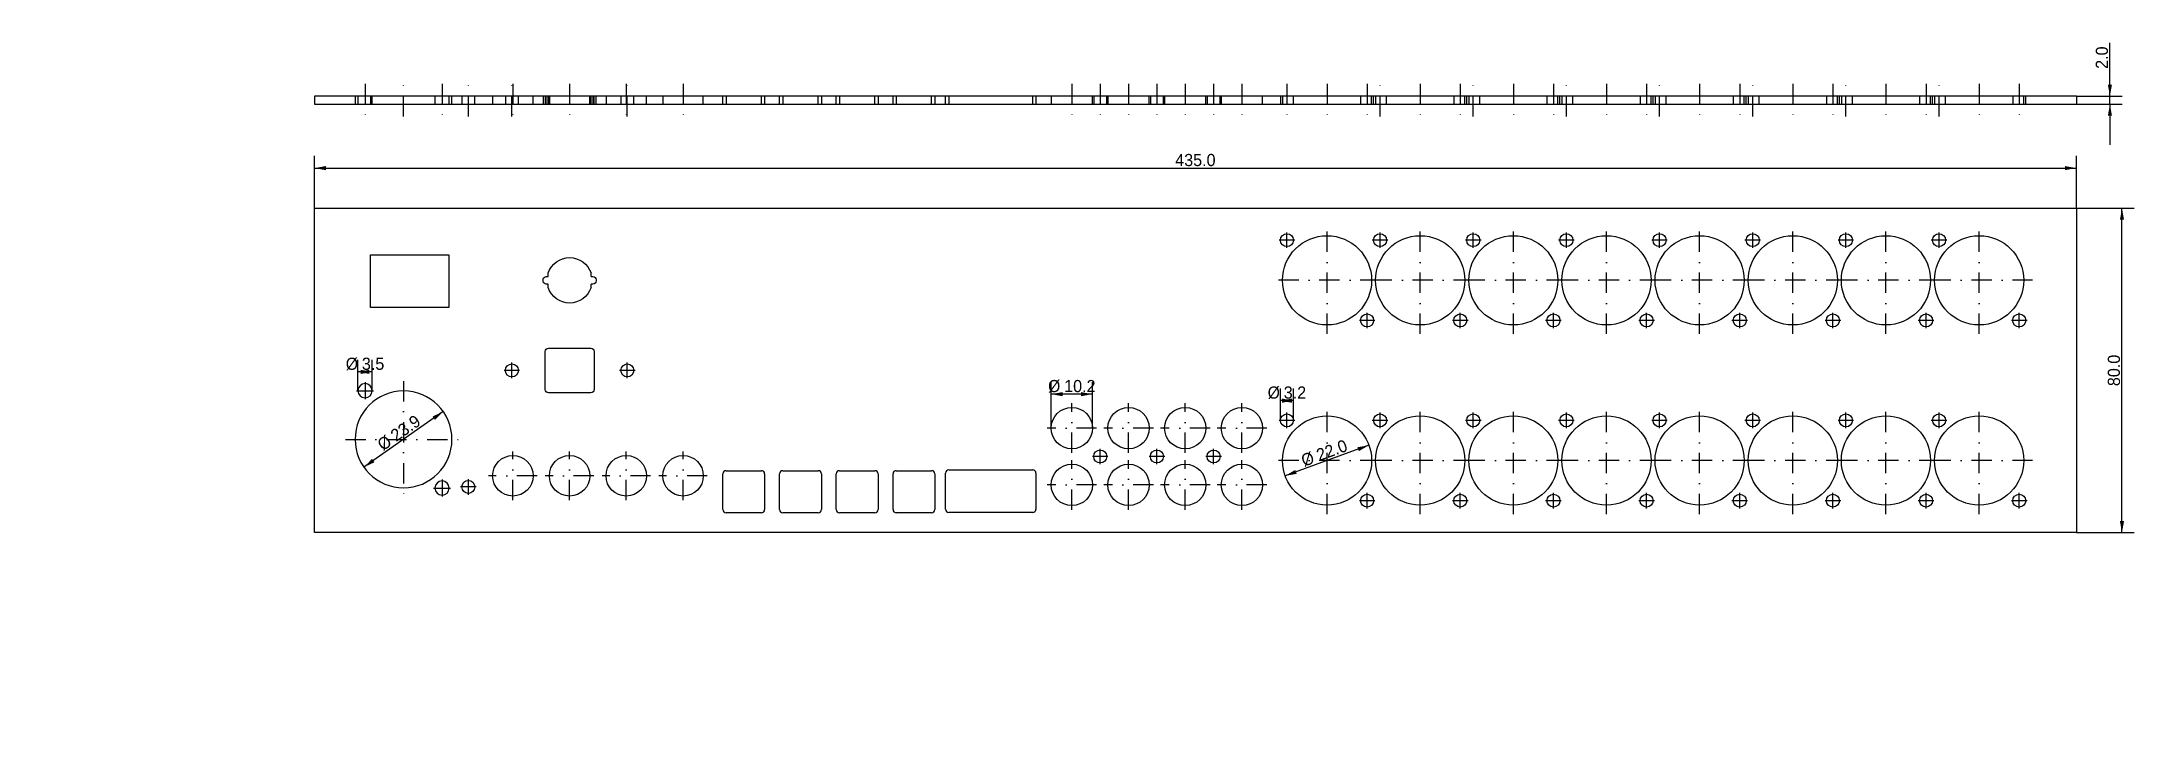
# Paper-space layout 'Blatt1' of a CAD drawing. Header units: millimetres. Extents: x 0 to 517, y 0 to 167.
import ezdxf
from ezdxf.enums import TextEntityAlignment as Align

# ---------------------------------------------------------------- set-up
doc = ezdxf.new("R2010")
doc.units = ezdxf.units.MM
doc.linetypes.add('DIVIDE', pattern=[10, 5, -2.5, 0, -2.5])
doc.linetypes.add('HIDDEN', pattern=[10, 6.667, -3.333])
doc.layers.add('Zeichnung', color=7, linetype='Continuous')
doc.styles.add('VERO0-Century Gothic', font='GOTHIC.TTF')
doc.dimstyles.new('Vero Software', dxfattribs={"dimtxt": 3, "dimasz": 2.835641, "dimexe": 1.25, "dimexo": 3, "dimgap": 0.5, "dimtad": 1, "dimzin": 0, "dimdsep": 46, "dimtxsty": 'VERO0-Century Gothic', "dimblk1": 'ArrowheadClosed', "dimblk2": 'ArrowheadClosed', "dimsah": 1, "dimcen": 0, "dimclrt": 7, "dimaunit": 1, "dimazin": 0, "dimtfac": 0.8, "dimtdec": 3, "dimtmove": 0, "dimatfit": 3, "dimfxl": 1, "dimtolj": 1, "dimarcsym": 0})

# ---------------------------------------------------------------- blocks, each defined once
blk = doc.blocks.new('ArrowheadClosed')
at = {"color": 0}
blk.add_solid([(0, 0), (-1, 0.18), (-1, -0.18)], dxfattribs=at)
blk = doc.blocks.new('*D18')
at = {"layer": 'Zeichnung', "color": 56, "linetype": 'Continuous', "transparency": 33554687}
for p, q in [((67.3, 125.74), (67.3, 138.64)), ((67.3, 135.64), (502.3, 135.64)), ((502.3, 125.74), (502.3, 138.64))]:
    blk.add_line(p, q, dxfattribs=at)
at = {"layer": 'Zeichnung', "color": 56, "linetype": 'Continuous', "transparency": 33554687, "extrusion": (0, 0, -1), "xscale": 2.83564090980885, "yscale": 2.83564090980885, "zscale": 2.83564090980885}
blk.add_blockref('ArrowheadClosed', (-67.3, 135.64), dxfattribs=at)
at = {"layer": 'Zeichnung', "color": 56, "linetype": 'Continuous', "transparency": 33554687, "xscale": 2.83564090980885, "yscale": 2.83564090980885, "zscale": 2.83564090980885}
blk.add_blockref('ArrowheadClosed', (502.3, 135.64), dxfattribs=at)
at = {"layer": 'Zeichnung', "color": 7, "linetype": 'Continuous', "transparency": 33554687, "style": 'VERO0-Century Gothic', "width": 0.957496}
blk.add_text('435.0', height=3, dxfattribs=at).set_placement((279.82, 136.14), (289.78, 136.14), align=Align.FIT)
blk = doc.blocks.new('*D19')
at = {"layer": 'Zeichnung', "color": 56, "linetype": 'Continuous', "transparency": 33554687}
for p, q in [((502.3, 125.74), (516.57, 125.74)), ((513.57, 45.74), (513.57, 125.74)), ((502.3, 45.74), (516.57, 45.74))]:
    blk.add_line(p, q, dxfattribs=at)
at = {"layer": 'Zeichnung', "color": 56, "linetype": 'Continuous', "transparency": 33554687, "xscale": 2.83564090980885, "yscale": 2.83564090980885, "zscale": 2.83564090980885, "rotation": 90}
blk.add_blockref('ArrowheadClosed', (513.57, 125.74), dxfattribs=at)
at = {"layer": 'Zeichnung', "color": 56, "linetype": 'Continuous', "transparency": 33554687, "extrusion": (0, 0, -1), "xscale": 2.83564090980885, "yscale": 2.83564090980885, "zscale": 2.83564090980885, "rotation": 270}
blk.add_blockref('ArrowheadClosed', (-513.57, 45.74), dxfattribs=at)
at = {"layer": 'Zeichnung', "color": 7, "linetype": 'Continuous', "transparency": 33554687, "style": 'VERO0-Century Gothic', "width": 0.95739}
blk.add_text('80.0', height=3, rotation=90, dxfattribs=at).set_placement((513.07, 81.87), (513.07, 89.62), align=Align.FIT)
blk = doc.blocks.new('*D20')
at = {"layer": 'Zeichnung', "color": 56, "linetype": 'Continuous', "transparency": 33554687}
for p, q in [((249.2, 71.52), (249.2, 82.89)), ((259.4, 71.52), (259.4, 82.89)), ((259.4, 79.89), (249.2, 79.89))]:
    blk.add_line(p, q, dxfattribs=at)
at = {"layer": 'Zeichnung', "color": 56, "linetype": 'Continuous', "transparency": 33554687, "xscale": 2.83564090980885, "yscale": 2.83564090980885, "zscale": 2.83564090980885, "rotation": 180}
blk.add_blockref('ArrowheadClosed', (249.2, 79.89), dxfattribs=at)
at = {"layer": 'Zeichnung', "color": 56, "linetype": 'Continuous', "transparency": 33554687, "extrusion": (0, 0, -1), "xscale": 2.83564090980885, "yscale": 2.83564090980885, "zscale": 2.83564090980885, "rotation": 180}
blk.add_blockref('ArrowheadClosed', (-259.4, 79.89), dxfattribs=at)
at = {"layer": 'Zeichnung', "color": 7, "linetype": 'Continuous', "transparency": 33554687, "style": 'VERO0-Century Gothic'}
for s, width, p, p2 in [('%%c', 0.827815, (248.44, 80.39), (251.44, 80.39)), ('10.2', 0.95739, (252.41, 80.39), (260.15, 80.39))]:
    blk.add_text(s, height=3, dxfattribs=dict(at, width=width)).set_placement(p, p2, align=Align.FIT)
blk = doc.blocks.new('*D21')
at = {"layer": 'Zeichnung', "color": 56, "linetype": 'Continuous', "transparency": 33554687}
for p, q in [((305.8, 73.42), (305.8, 81.29)), ((309, 78.29), (305.8, 78.29)), ((309, 73.42), (309, 81.29))]:
    blk.add_line(p, q, dxfattribs=at)
at = {"layer": 'Zeichnung', "color": 56, "linetype": 'Continuous', "transparency": 33554687, "xscale": 2.83564090980885, "yscale": 2.83564090980885, "zscale": 2.83564090980885, "rotation": 180}
blk.add_blockref('ArrowheadClosed', (305.8, 78.29), dxfattribs=at)
at = {"layer": 'Zeichnung', "color": 56, "linetype": 'Continuous', "transparency": 33554687, "extrusion": (0, 0, -1), "xscale": 2.83564090980885, "yscale": 2.83564090980885, "zscale": 2.83564090980885, "rotation": 180}
blk.add_blockref('ArrowheadClosed', (-309, 78.29), dxfattribs=at)
at = {"layer": 'Zeichnung', "color": 7, "linetype": 'Continuous', "transparency": 33554687, "style": 'VERO0-Century Gothic'}
for s, width, p, p2 in [('%%c', 0.827815, (302.65, 78.79), (305.65, 78.79)), ('3.2', 0.957199, (306.61, 78.79), (312.15, 78.79))]:
    blk.add_text(s, height=3, dxfattribs=dict(at, width=width)).set_placement(p, p2, align=Align.FIT)
blk = doc.blocks.new('*D22')
at = {"layer": 'Zeichnung', "color": 56, "linetype": 'Continuous', "transparency": 33554687}
blk.add_line((327.63, 67.28), (306.96, 59.75), dxfattribs=at)
at = {"layer": 'Zeichnung', "color": 56, "linetype": 'Continuous', "transparency": 33554687, "extrusion": (0, 0, -1), "xscale": 2.83564090980885, "yscale": 2.83564090980885, "zscale": 2.83564090980885, "rotation": 159.9999999999999}
blk.add_blockref('ArrowheadClosed', (-327.63, 67.28), dxfattribs=at)
at = {"layer": 'Zeichnung', "color": 56, "linetype": 'Continuous', "transparency": 33554687, "xscale": 2.83564090980885, "yscale": 2.83564090980885, "zscale": 2.83564090980885, "rotation": 200.0000000000001}
blk.add_blockref('ArrowheadClosed', (306.96, 59.75), dxfattribs=at)
at = {"layer": 'Zeichnung', "color": 7, "linetype": 'Continuous', "transparency": 33554687, "style": 'VERO0-Century Gothic'}
for s, width, p, p2 in [('22.0', 0.95739, (315.35, 63.34), (322.63, 65.99)), ('%%c', 0.827815, (311.62, 61.98), (314.44, 63.01))]:
    blk.add_text(s, height=3, rotation=20, dxfattribs=dict(at, width=width)).set_placement(p, p2, align=Align.FIT)
blk = doc.blocks.new('*D23')
at = {"layer": 'Zeichnung', "color": 56, "linetype": 'Continuous', "transparency": 33554687}
blk.add_line((99.09, 75.6), (79.51, 61.89), dxfattribs=at)
at = {"layer": 'Zeichnung', "color": 56, "linetype": 'Continuous', "transparency": 33554687, "extrusion": (0, 0, -1), "xscale": 2.835640909808851, "yscale": 2.835640909808851, "zscale": 2.835640909808851, "rotation": 145.0000000000001}
blk.add_blockref('ArrowheadClosed', (-99.09, 75.6), dxfattribs=at)
at = {"layer": 'Zeichnung', "color": 56, "linetype": 'Continuous', "transparency": 33554687, "xscale": 2.835640909808851, "yscale": 2.835640909808851, "zscale": 2.835640909808851, "rotation": 214.9999999999999}
blk.add_blockref('ArrowheadClosed', (79.51, 61.89), dxfattribs=at)
at = {"layer": 'Zeichnung', "color": 7, "linetype": 'Continuous', "transparency": 33554687, "style": 'VERO0-Century Gothic'}
for s, width, p, p2 in [('23.9', 0.95739, (87.46, 68.07), (93.81, 72.51)), ('%%c', 0.827815, (84.21, 65.79), (86.67, 67.51))]:
    blk.add_text(s, height=3, rotation=35, dxfattribs=dict(at, width=width)).set_placement(p, p2, align=Align.FIT)
blk = doc.blocks.new('*D24')
at = {"layer": 'Zeichnung', "color": 56, "linetype": 'Continuous', "transparency": 33554687}
for p, q in [((78.05, 80.74), (78.05, 88.39)), ((81.55, 80.74), (81.55, 88.39)), ((81.55, 85.39), (78.05, 85.39))]:
    blk.add_line(p, q, dxfattribs=at)
at = {"layer": 'Zeichnung', "color": 56, "linetype": 'Continuous', "transparency": 33554687, "xscale": 2.83564090980885, "yscale": 2.83564090980885, "zscale": 2.83564090980885, "rotation": 180}
blk.add_blockref('ArrowheadClosed', (78.05, 85.39), dxfattribs=at)
at = {"layer": 'Zeichnung', "color": 56, "linetype": 'Continuous', "transparency": 33554687, "extrusion": (0, 0, -1), "xscale": 2.83564090980885, "yscale": 2.83564090980885, "zscale": 2.83564090980885, "rotation": 180}
blk.add_blockref('ArrowheadClosed', (-81.55, 85.39), dxfattribs=at)
at = {"layer": 'Zeichnung', "color": 7, "linetype": 'Continuous', "transparency": 33554687, "style": 'VERO0-Century Gothic'}
for s, width, p, p2 in [('%%c', 0.827815, (75.05, 85.89), (78.05, 85.89)), ('3.5', 0.957199, (79.01, 85.89), (84.55, 85.89))]:
    blk.add_text(s, height=3, dxfattribs=dict(at, width=width)).set_placement(p, p2, align=Align.FIT)
blk = doc.blocks.new('*D25')
at = {"layer": 'Zeichnung', "color": 56, "linetype": 'Continuous', "transparency": 33554687}
for p, q in [((510.59, 153.4), (510.59, 166.52)), ((502.3, 153.4), (513.59, 153.4)), ((502.3, 151.4), (513.59, 151.4)), ((510.59, 151.4), (510.59, 153.4)), ((510.59, 151.4), (510.59, 141.4))]:
    blk.add_line(p, q, dxfattribs=at)
at = {"layer": 'Zeichnung', "color": 56, "linetype": 'Continuous', "transparency": 33554687, "extrusion": (0, 0, -1), "xscale": 2.83564090980885, "yscale": 2.83564090980885, "zscale": 2.83564090980885}
for p, rotation in [((-510.59, 153.4), 270), ((-510.59, 151.4), 90)]:
    blk.add_blockref('ArrowheadClosed', p, dxfattribs=dict(at, rotation=rotation))
at = {"layer": 'Zeichnung', "color": 7, "linetype": 'Continuous', "transparency": 33554687, "style": 'VERO0-Century Gothic', "width": 0.957199}
blk.add_text('2.0', height=3, rotation=90, dxfattribs=at).set_placement((510.09, 160.11), (510.09, 165.64), align=Align.FIT)
blk = doc.blocks.new('View  0')
at = {"layer": 'Zeichnung', "color": 4, "linetype": 'Continuous', "transparency": 33554687}
for p, q in [((67.3, 125.74), (502.3, 125.74)), ((67.3, 45.74), (67.3, 125.74)), ((502.3, 125.74), (502.3, 45.74)), ((81.15, 101.27), (81.15, 114.22)), ((81.15, 114.22), (100.45, 114.22)), ((100.45, 114.22), (100.45, 101.27)), ((124.55, 108.92), (125, 108.92)), ((125, 108.92), (125, 109.77)), ((135.6, 108.92), (135.6, 109.77)), ((135.6, 108.92), (136.05, 108.92)), ((123.75, 107.82), (123.75, 108.12)), ((125, 107.02), (124.55, 107.02)), ((125, 106.16), (125, 107.02)), ((135.6, 106.16), (135.6, 107.02)), ((136.05, 107.02), (135.6, 107.02)), ((136.85, 108.12), (136.85, 107.82)), ((100.45, 101.27), (81.15, 101.27)), ((124.25, 81.04), (124.25, 90.44)), ((125.05, 91.24), (135.55, 91.24)), ((136.35, 90.44), (136.35, 81.04)), ((135.55, 80.24), (125.05, 80.24)), ((168.15, 51.42), (168.15, 60.22)), ((168.95, 61.02), (177.65, 61.02)), ((178.45, 60.22), (178.45, 51.42)), ((182.15, 51.42), (182.15, 60.22)), ((182.95, 61.02), (191.65, 61.02)), ((192.45, 60.22), (192.45, 51.42)), ((196.15, 51.42), (196.15, 60.22)), ((196.95, 61.02), (205.65, 61.02)), ((206.45, 60.22), (206.45, 51.42)), ((210.15, 51.42), (210.15, 60.22)), ((210.95, 61.02), (219.65, 61.02)), ((220.45, 60.22), (220.45, 51.42)), ((223.13, 51.52), (223.13, 60.42)), ((223.93, 61.22), (244.63, 61.22)), ((245.43, 60.42), (245.43, 51.52)), ((177.65, 50.62), (168.95, 50.62)), ((191.65, 50.62), (182.95, 50.62)), ((205.65, 50.62), (196.95, 50.62)), ((219.65, 50.62), (210.95, 50.62)), ((244.63, 50.72), (223.93, 50.72)), ((502.3, 45.74), (67.3, 45.74))]:
    blk.add_line(p, q, dxfattribs=at)
at = {"layer": 'Zeichnung', "color": 100, "linetype": 'DIVIDE', "transparency": 33554687}
for p, q in [((307.4, 115.95), (307.4, 119.79)), ((317.3, 94.77), (317.3, 121.17)), ((330.4, 115.95), (330.4, 119.79)), ((340.3, 94.77), (340.3, 121.17)), ((353.4, 115.95), (353.4, 119.79)), ((363.3, 94.77), (363.3, 121.17)), ((376.4, 115.95), (376.4, 119.79)), ((386.3, 94.77), (386.3, 121.17)), ((399.4, 115.95), (399.4, 119.79)), ((409.3, 94.77), (409.3, 121.17)), ((422.4, 115.95), (422.4, 119.79)), ((432.3, 94.77), (432.3, 121.17)), ((445.4, 115.95), (445.4, 119.79)), ((455.3, 94.77), (455.3, 121.17)), ((468.4, 115.95), (468.4, 119.79)), ((478.3, 94.77), (478.3, 121.17)), ((309.32, 117.87), (305.48, 117.87)), ((332.32, 117.87), (328.48, 117.87)), ((355.32, 117.87), (351.48, 117.87)), ((378.32, 117.87), (374.48, 117.87)), ((401.32, 117.87), (397.48, 117.87)), ((424.32, 117.87), (420.48, 117.87)), ((447.32, 117.87), (443.48, 117.87)), ((470.32, 117.87), (466.48, 117.87)), ((330.5, 107.97), (304.1, 107.97)), ((353.5, 107.97), (327.1, 107.97)), ((376.5, 107.97), (350.1, 107.97)), ((399.5, 107.97), (373.1, 107.97)), ((422.5, 107.97), (396.1, 107.97)), ((445.5, 107.97), (419.1, 107.97)), ((468.5, 107.97), (442.1, 107.97)), ((491.5, 107.97), (465.1, 107.97)), ((327.2, 96.15), (327.2, 99.99)), ((350.2, 96.15), (350.2, 99.99)), ((373.2, 96.15), (373.2, 99.99)), ((396.2, 96.15), (396.2, 99.99)), ((419.2, 96.15), (419.2, 99.99)), ((442.2, 96.15), (442.2, 99.99)), ((465.2, 96.15), (465.2, 99.99)), ((488.2, 96.15), (488.2, 99.99)), ((329.12, 98.07), (325.28, 98.07)), ((352.12, 98.07), (348.28, 98.07)), ((375.12, 98.07), (371.28, 98.07)), ((398.12, 98.07), (394.28, 98.07)), ((421.12, 98.07), (417.28, 98.07)), ((444.12, 98.07), (440.28, 98.07)), ((467.12, 98.07), (463.28, 98.07)), ((490.12, 98.07), (486.28, 98.07)), ((79.8, 82.84), (79.8, 78.64)), ((89.3, 83.08), (89.3, 54.4)), ((117.97, 85.74), (114.13, 85.74)), ((116.05, 83.82), (116.05, 87.66)), ((146.47, 85.74), (142.63, 85.74)), ((144.55, 83.82), (144.55, 87.66)), ((77.7, 80.74), (81.9, 80.74)), ((254.3, 65.4), (254.3, 77.64)), ((268.3, 65.4), (268.3, 77.64)), ((282.3, 65.4), (282.3, 77.64)), ((296.3, 65.4), (296.3, 77.64)), ((309.32, 73.42), (305.48, 73.42)), ((307.4, 71.5), (307.4, 75.34)), ((317.3, 50.32), (317.3, 76.72)), ((332.32, 73.42), (328.48, 73.42)), ((330.4, 71.5), (330.4, 75.34)), ((340.3, 50.32), (340.3, 76.72)), ((355.32, 73.42), (351.48, 73.42)), ((353.4, 71.5), (353.4, 75.34)), ((363.3, 50.32), (363.3, 76.72)), ((378.32, 73.42), (374.48, 73.42)), ((376.4, 71.5), (376.4, 75.34)), ((386.3, 50.32), (386.3, 76.72)), ((401.32, 73.42), (397.48, 73.42)), ((399.4, 71.5), (399.4, 75.34)), ((409.3, 50.32), (409.3, 76.72)), ((424.32, 73.42), (420.48, 73.42)), ((422.4, 71.5), (422.4, 75.34)), ((432.3, 50.32), (432.3, 76.72)), ((447.32, 73.42), (443.48, 73.42)), ((445.4, 71.5), (445.4, 75.34)), ((455.3, 50.32), (455.3, 76.72)), ((470.32, 73.42), (466.48, 73.42)), ((468.4, 71.5), (468.4, 75.34)), ((478.3, 50.32), (478.3, 76.72)), ((74.96, 68.74), (103.64, 68.74)), ((260.42, 71.52), (248.18, 71.52)), ((274.42, 71.52), (262.18, 71.52)), ((288.42, 71.52), (276.18, 71.52)), ((302.42, 71.52), (290.18, 71.52)), ((116.3, 53.76), (116.3, 65.76)), ((130.3, 53.76), (130.3, 65.76)), ((144.3, 53.76), (144.3, 65.76)), ((158.3, 53.76), (158.3, 65.76)), ((254.3, 51.4), (254.3, 63.64)), ((263.22, 64.52), (259.38, 64.52)), ((261.3, 62.6), (261.3, 66.44)), ((268.3, 51.4), (268.3, 63.64)), ((277.22, 64.52), (273.38, 64.52)), ((275.3, 62.6), (275.3, 66.44)), ((282.3, 51.4), (282.3, 63.64)), ((291.22, 64.52), (287.38, 64.52)), ((289.3, 62.6), (289.3, 66.44)), ((296.3, 51.4), (296.3, 63.64)), ((330.5, 63.52), (304.1, 63.52)), ((353.5, 63.52), (327.1, 63.52)), ((376.5, 63.52), (350.1, 63.52)), ((399.5, 63.52), (373.1, 63.52)), ((422.5, 63.52), (396.1, 63.52)), ((445.5, 63.52), (419.1, 63.52)), ((468.5, 63.52), (442.1, 63.52)), ((491.5, 63.52), (465.1, 63.52)), ((98.8, 58.84), (98.8, 54.64)), ((107.22, 57.02), (103.38, 57.02)), ((105.3, 55.1), (105.3, 58.94)), ((122.3, 59.76), (110.3, 59.76)), ((136.3, 59.76), (124.3, 59.76)), ((150.3, 59.76), (138.3, 59.76)), ((164.3, 59.76), (152.3, 59.76)), ((260.42, 57.52), (248.18, 57.52)), ((274.42, 57.52), (262.18, 57.52)), ((288.42, 57.52), (276.18, 57.52)), ((302.42, 57.52), (290.18, 57.52)), ((96.7, 56.74), (100.9, 56.74)), ((329.12, 53.62), (325.28, 53.62)), ((327.2, 51.7), (327.2, 55.54)), ((352.12, 53.62), (348.28, 53.62)), ((350.2, 51.7), (350.2, 55.54)), ((375.12, 53.62), (371.28, 53.62)), ((373.2, 51.7), (373.2, 55.54)), ((398.12, 53.62), (394.28, 53.62)), ((396.2, 51.7), (396.2, 55.54)), ((421.12, 53.62), (417.28, 53.62)), ((419.2, 51.7), (419.2, 55.54)), ((444.12, 53.62), (440.28, 53.62)), ((442.2, 51.7), (442.2, 55.54)), ((467.12, 53.62), (463.28, 53.62)), ((465.2, 51.7), (465.2, 55.54)), ((490.12, 53.62), (486.28, 53.62)), ((488.2, 51.7), (488.2, 55.54))]:
    blk.add_line(p, q, dxfattribs=at)
at = {"layer": 'Zeichnung', "color": 4, "linetype": 'Continuous', "transparency": 33554687}
for centre, radius in [((307.4, 117.87), 1.6), ((317.3, 107.97), 11), ((330.4, 117.87), 1.6), ((340.3, 107.97), 11), ((353.4, 117.87), 1.6), ((363.3, 107.97), 11), ((376.4, 117.87), 1.6), ((386.3, 107.97), 11), ((399.4, 117.87), 1.6), ((409.3, 107.97), 11), ((422.4, 117.87), 1.6), ((432.3, 107.97), 11), ((445.4, 117.87), 1.6), ((455.3, 107.97), 11), ((468.4, 117.87), 1.6), ((478.3, 107.97), 11), ((327.2, 98.07), 1.6), ((350.2, 98.07), 1.6), ((373.2, 98.07), 1.6), ((396.2, 98.07), 1.6), ((419.2, 98.07), 1.6), ((442.2, 98.07), 1.6), ((465.2, 98.07), 1.6), ((488.2, 98.07), 1.6), ((116.05, 85.74), 1.6), ((144.55, 85.74), 1.6), ((254.3, 71.52), 5.1), ((268.3, 71.52), 5.1), ((282.3, 71.52), 5.1), ((296.3, 71.52), 5.1), ((307.4, 73.42), 1.6), ((317.3, 63.52), 11), ((330.4, 73.42), 1.6), ((340.3, 63.52), 11), ((353.4, 73.42), 1.6), ((363.3, 63.52), 11), ((376.4, 73.42), 1.6), ((386.3, 63.52), 11), ((399.4, 73.42), 1.6), ((409.3, 63.52), 11), ((422.4, 73.42), 1.6), ((432.3, 63.52), 11), ((445.4, 73.42), 1.6), ((455.3, 63.52), 11), ((468.4, 73.42), 1.6), ((478.3, 63.52), 11), ((116.3, 59.76), 5), ((130.3, 59.76), 5), ((144.3, 59.76), 5), ((158.3, 59.76), 5), ((254.3, 57.52), 5.1), ((261.3, 64.52), 1.6), ((268.3, 57.52), 5.1), ((275.3, 64.52), 1.6), ((282.3, 57.52), 5.1), ((289.3, 64.52), 1.6), ((296.3, 57.52), 5.1), ((105.3, 57.02), 1.6), ((327.2, 53.62), 1.6), ((350.2, 53.62), 1.6), ((373.2, 53.62), 1.6), ((396.2, 53.62), 1.6), ((419.2, 53.62), 1.6), ((442.2, 53.62), 1.6), ((465.2, 53.62), 1.6), ((488.2, 53.62), 1.6)]:
    blk.add_circle(centre, radius, dxfattribs=at)
at = {"layer": 'Zeichnung', "color": 4, "linetype": 'Continuous', "transparency": 33554687, "extrusion": (0, 0, -1)}
for centre, radius in [((-89.3, 68.74), 11.95), ((-79.8, 80.74), 1.75), ((-98.8, 56.74), 1.75)]:
    blk.add_circle(centre, radius, dxfattribs=at)
for centre, radius, start, end in [((-124.55, 108.12), 0.8, 0, 90), ((-130.3, 107.97), 5.6, 18.8392, 161.1608), ((-136.05, 108.12), 0.8, 90, 180), ((-124.55, 107.82), 0.8, 270, 0), ((-130.3, 107.97), 5.6, 198.8392, 341.1608), ((-136.05, 107.82), 0.8, 180, 270), ((-125.05, 90.44), 0.8, 0, 90), ((-135.55, 90.44), 0.8, 90, 180), ((-125.05, 81.04), 0.8, 270, 0), ((-135.55, 81.04), 0.8, 180, 270)]:
    blk.add_arc(centre, radius, start, end, dxfattribs=at)
at = {"layer": 'Zeichnung', "color": 4, "linetype": 'Continuous', "transparency": 33554687}
for centre, start, end in [((168.95, 60.22), 90, 180), ((177.65, 60.22), 0, 90), ((182.95, 60.22), 90, 180), ((191.65, 60.22), 0, 90), ((196.95, 60.22), 90, 180), ((205.65, 60.22), 0, 90), ((210.95, 60.22), 90, 180), ((219.65, 60.22), 0, 90), ((223.93, 60.42), 90, 180), ((244.63, 60.42), 0, 90), ((168.95, 51.42), 180, 270), ((177.65, 51.42), 270, 0), ((182.95, 51.42), 180, 270), ((191.65, 51.42), 270, 0), ((196.95, 51.42), 180, 270), ((205.65, 51.42), 270, 0), ((210.95, 51.42), 180, 270), ((219.65, 51.42), 270, 0), ((223.93, 51.52), 180, 270), ((244.63, 51.52), 270, 0)]:
    blk.add_arc(centre, 0.8, start, end, dxfattribs=at)
blk = doc.blocks.new('View  1')
at = {"layer": 'Zeichnung', "color": 100, "linetype": 'DIVIDE', "transparency": 33554687}
for p, q in [((79.8, 156.4), (79.8, 148.4)), ((89.3, 148.4), (89.3, 156.4)), ((98.8, 156.4), (98.8, 148.4)), ((105.3, 148.4), (105.3, 156.4)), ((116.05, 148.4), (116.05, 156.4)), ((116.3, 156.4), (116.3, 148.4)), ((130.3, 156.4), (130.3, 148.4)), ((144.3, 156.4), (144.3, 148.4)), ((144.55, 148.4), (144.55, 156.4)), ((158.3, 156.4), (158.3, 148.4)), ((254.3, 156.4), (254.3, 148.4)), ((261.3, 156.4), (261.3, 148.4)), ((268.3, 156.4), (268.3, 148.4)), ((275.3, 156.4), (275.3, 148.4)), ((282.3, 156.4), (282.3, 148.4)), ((289.3, 156.4), (289.3, 148.4)), ((296.3, 156.4), (296.3, 148.4)), ((307.4, 156.4), (307.4, 148.4)), ((317.3, 156.4), (317.3, 148.4)), ((327.2, 156.4), (327.2, 148.4)), ((330.4, 148.4), (330.4, 156.4)), ((340.3, 156.4), (340.3, 148.4)), ((350.2, 156.4), (350.2, 148.4)), ((353.4, 148.4), (353.4, 156.4)), ((363.3, 156.4), (363.3, 148.4)), ((373.2, 156.4), (373.2, 148.4)), ((376.4, 148.4), (376.4, 156.4)), ((386.3, 156.4), (386.3, 148.4)), ((396.2, 156.4), (396.2, 148.4)), ((399.4, 148.4), (399.4, 156.4)), ((409.3, 156.4), (409.3, 148.4)), ((419.2, 156.4), (419.2, 148.4)), ((422.4, 148.4), (422.4, 156.4)), ((432.3, 156.4), (432.3, 148.4)), ((442.2, 156.4), (442.2, 148.4)), ((445.4, 148.4), (445.4, 156.4)), ((455.3, 156.4), (455.3, 148.4)), ((465.2, 156.4), (465.2, 148.4)), ((468.4, 148.4), (468.4, 156.4)), ((478.3, 156.4), (478.3, 148.4)), ((488.2, 156.4), (488.2, 148.4))]:
    blk.add_line(p, q, dxfattribs=at)
at = {"layer": 'Zeichnung', "color": 4, "linetype": 'Continuous', "transparency": 33554687}
for p, q in [((67.3, 153.4), (67.3, 151.4)), ((502.3, 153.4), (67.3, 153.4)), ((67.3, 151.4), (502.3, 151.4)), ((502.3, 153.4), (502.3, 151.4))]:
    blk.add_line(p, q, dxfattribs=at)
at = {"layer": 'Zeichnung', "color": 2, "linetype": 'HIDDEN', "transparency": 33554687}
for p, q in [((77.35, 153.4), (77.35, 151.4)), ((78.05, 153.4), (78.05, 151.4)), ((81.15, 153.4), (81.15, 151.4)), ((81.55, 151.4), (81.55, 153.4)), ((97.05, 153.4), (97.05, 151.4)), ((100.45, 153.4), (100.45, 151.4)), ((100.55, 151.4), (100.55, 153.4)), ((101.25, 151.4), (101.25, 153.4)), ((103.7, 153.4), (103.7, 151.4)), ((106.9, 151.4), (106.9, 153.4)), ((111.3, 153.4), (111.3, 151.4)), ((114.45, 153.4), (114.45, 151.4)), ((117.65, 151.4), (117.65, 153.4)), ((121.3, 151.4), (121.3, 153.4)), ((123.75, 153.4), (123.75, 151.4)), ((124.25, 153.4), (124.25, 151.4)), ((124.55, 151.4), (124.55, 153.4)), ((125, 151.4), (125, 153.4)), ((125.05, 151.4), (125.05, 153.4)), ((125.3, 153.4), (125.3, 151.4)), ((135.3, 151.4), (135.3, 153.4)), ((135.55, 153.4), (135.55, 151.4)), ((135.6, 151.4), (135.6, 153.4)), ((136.05, 153.4), (136.05, 151.4)), ((136.35, 151.4), (136.35, 153.4)), ((136.85, 151.4), (136.85, 153.4)), ((139.3, 153.4), (139.3, 151.4)), ((142.95, 153.4), (142.95, 151.4)), ((146.15, 151.4), (146.15, 153.4)), ((149.3, 151.4), (149.3, 153.4)), ((153.3, 153.4), (153.3, 151.4)), ((163.3, 151.4), (163.3, 153.4)), ((168.15, 151.4), (168.15, 153.4)), ((168.95, 153.4), (168.95, 151.4)), ((177.65, 151.4), (177.65, 153.4)), ((178.45, 153.4), (178.45, 151.4)), ((182.15, 151.4), (182.15, 153.4)), ((182.95, 153.4), (182.95, 151.4)), ((191.65, 151.4), (191.65, 153.4)), ((192.45, 153.4), (192.45, 151.4)), ((196.15, 151.4), (196.15, 153.4)), ((196.95, 153.4), (196.95, 151.4)), ((205.65, 151.4), (205.65, 153.4)), ((206.45, 153.4), (206.45, 151.4)), ((210.15, 151.4), (210.15, 153.4)), ((210.95, 153.4), (210.95, 151.4)), ((219.65, 151.4), (219.65, 153.4)), ((220.45, 153.4), (220.45, 151.4)), ((223.13, 151.4), (223.13, 153.4)), ((223.93, 153.4), (223.93, 151.4)), ((244.63, 151.4), (244.63, 153.4)), ((245.43, 153.4), (245.43, 151.4)), ((249.2, 153.4), (249.2, 151.4)), ((259.4, 151.4), (259.4, 153.4)), ((259.7, 153.4), (259.7, 151.4)), ((262.9, 151.4), (262.9, 153.4)), ((263.2, 153.4), (263.2, 151.4)), ((273.4, 151.4), (273.4, 153.4)), ((273.7, 153.4), (273.7, 151.4)), ((276.9, 151.4), (276.9, 153.4)), ((277.2, 153.4), (277.2, 151.4)), ((287.4, 151.4), (287.4, 153.4)), ((287.7, 153.4), (287.7, 151.4)), ((290.9, 151.4), (290.9, 153.4)), ((291.2, 153.4), (291.2, 151.4)), ((301.4, 151.4), (301.4, 153.4)), ((305.8, 153.4), (305.8, 151.4)), ((306.3, 153.4), (306.3, 151.4)), ((309, 151.4), (309, 153.4)), ((325.6, 153.4), (325.6, 151.4)), ((328.3, 151.4), (328.3, 153.4)), ((328.8, 151.4), (328.8, 153.4)), ((329.3, 153.4), (329.3, 151.4)), ((332, 151.4), (332, 153.4)), ((348.6, 153.4), (348.6, 151.4)), ((351.3, 151.4), (351.3, 153.4)), ((351.8, 151.4), (351.8, 153.4)), ((352.3, 153.4), (352.3, 151.4)), ((355, 151.4), (355, 153.4)), ((371.6, 153.4), (371.6, 151.4)), ((374.3, 151.4), (374.3, 153.4)), ((374.8, 151.4), (374.8, 153.4)), ((375.3, 153.4), (375.3, 151.4)), ((378, 151.4), (378, 153.4)), ((394.6, 153.4), (394.6, 151.4)), ((397.3, 151.4), (397.3, 153.4)), ((397.8, 151.4), (397.8, 153.4)), ((398.3, 153.4), (398.3, 151.4)), ((401, 151.4), (401, 153.4)), ((417.6, 153.4), (417.6, 151.4)), ((420.3, 151.4), (420.3, 153.4)), ((420.8, 151.4), (420.8, 153.4)), ((421.3, 153.4), (421.3, 151.4)), ((424, 151.4), (424, 153.4)), ((440.6, 153.4), (440.6, 151.4)), ((443.3, 151.4), (443.3, 153.4)), ((443.8, 151.4), (443.8, 153.4)), ((444.3, 153.4), (444.3, 151.4)), ((447, 151.4), (447, 153.4)), ((463.6, 153.4), (463.6, 151.4)), ((466.3, 151.4), (466.3, 153.4)), ((466.8, 151.4), (466.8, 153.4)), ((467.3, 153.4), (467.3, 151.4)), ((470, 151.4), (470, 153.4)), ((486.6, 153.4), (486.6, 151.4)), ((489.3, 151.4), (489.3, 153.4)), ((489.8, 151.4), (489.8, 153.4))]:
    blk.add_line(p, q, dxfattribs=at)

psp = doc.layouts.new('Blatt1')

# ---------------------------------------------------------------- block references
at = {"layer": 'Zeichnung', "color": 4, "linetype": 'Continuous', "transparency": 33554687}
for name in ['View  1', 'View  0']:
    psp.add_blockref(name, (0, 0), dxfattribs=at)

# ---------------------------------------------------------------- dimensions: what is measured, and where the dimension line sits
at = {"layer": 'Zeichnung', "color": 56, "linetype": 'Continuous', "transparency": 33554687}
for base, p1, p2, picture, middle in [((510.59, 166.52), (502.3, 153.4), (502.3, 151.4), '*D25', (510.09, 166.77)), ((513.57, 59.32), (502.3, 125.74), (502.3, 45.74), '*D19', (513.07, 90.74))]:
    dim = psp.add_linear_dim(base=base, p1=p1, p2=p2, angle=90, dimstyle='Vero Software', override={"dimasz": 2.835641, "dimdec": 1, "dimdsep": 46, "dimtxsty": 'VERO0-Century Gothic'}, dxfattribs=at)
    dim.commit()
    dim.dimension.update_dxf_attribs({"geometry": picture, "text_midpoint": middle})
dim = psp.add_linear_dim(base=(485.63, 135.64), p1=(67.3, 125.74), p2=(502.3, 125.74), dimstyle='Vero Software', override={"dimasz": 2.835641, "dimdec": 1, "dimdsep": 46, "dimtxsty": 'VERO0-Century Gothic'}, dxfattribs=at)
dim.commit()
dim.dimension.update_dxf_attribs({"geometry": '*D18', "text_midpoint": (290.9, 136.14)})
for base, p1, p2, picture, middle in [((79.8, 85.39), (81.55, 80.74), (78.05, 80.74), '*D24', (75.05, 85.89)), ((254.3, 79.89), (259.4, 71.52), (249.2, 71.52), '*D20', (248.44, 80.39)), ((307.4, 78.29), (309, 73.42), (305.8, 73.42), '*D21', (302.65, 78.79))]:
    dim = psp.add_linear_dim(base=base, p1=p1, p2=p2, angle=180, text='%%c<>', dimstyle='Vero Software', override={"dimasz": 2.835641, "dimdec": 1, "dimdsep": 46, "dimtxsty": 'VERO0-Century Gothic'}, dxfattribs=at)
    dim.commit()
    dim.dimension.update_dxf_attribs({"geometry": picture, "text_midpoint": middle})
for p1, p2, picture in [((79.51, 61.89), (99.09, 75.6), '*D23'), ((306.96, 59.75), (327.63, 67.28), '*D22')]:
    dim = psp.add_diameter_dim_2p(p1=p1, p2=p2, text='%%c<>', dimstyle='Vero Software', override={"dimasz": 2.835641, "dimdec": 1, "dimdsep": 46, "dimtxsty": 'VERO0-Century Gothic', "dimatfit": 0}, dxfattribs=at)
    dim.commit()
    dim.dimension.update_dxf_attribs({"geometry": picture, "text_midpoint": (0, 0)})

doc.saveas('drawing.dxf')
